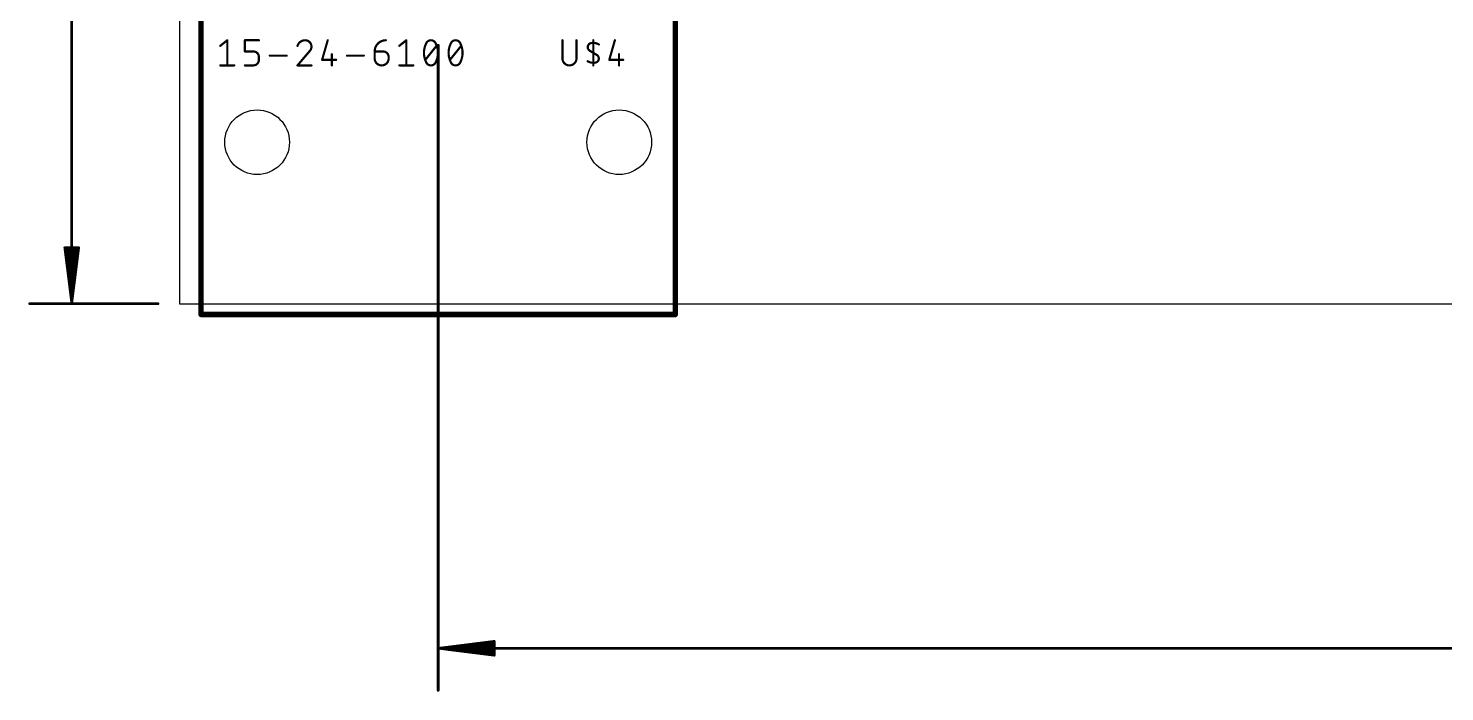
# Model space of a CAD drawing. Extents: x 10 to 200, y -18 to 73.
# Drawn here: x 10 to 75.7, y -18 to 12.8 of the extents above; entities that cross this region are included whole.
import ezdxf

# ---------------------------------------------------------------- set-up
doc = ezdxf.new("R2010")
doc.units = 0
for name, color, linetype in [('1', 12, 'CONTINUOUS'), ('20', 31, 'CONTINUOUS'), ('21', 253, 'CONTINUOUS'), ('25', 253, 'CONTINUOUS'), ('27', 253, 'CONTINUOUS')]:
    doc.layers.add(name, color=color, linetype=linetype)

msp = doc.modelspace()

# ---------------------------------------------------------------- linework, layer by layer
at = {"layer": '1', "const_width": 0.13}
for points in [[(12, 63.935), (12, 0.065)], [(29, 12), (29, -17.95)], [(12, 0.065), (11.6808, 2.6)], [(11.6808, 2.6), (12.3192, 2.6)], [(12, 0.065), (11.74, 2.6)], [(12, 0.065), (11.87, 2.6)], [(12.3192, 2.6), (12, 0.065)], [(12.13, 2.6), (12, 0.065)], [(12.26, 2.6), (12, 0.065)], [(16, 0), (10.05, 0)], [(29.065, -16), (31.6, -15.6808)], [(29.065, -16), (31.6, -15.74)], [(31.6, -15.6808), (31.6, -16.3192)], [(29.065, -16), (31.6, -15.87)], [(29.065, -16), (184.935, -16)], [(31.6, -16.3192), (29.065, -16)], [(31.6, -16.13), (29.065, -16)], [(31.6, -16.26), (29.065, -16)]]:
    msp.add_lwpolyline(points, dxfattribs=at)
at = {"layer": '1', "const_width": 0.065}
for points in [[(29.0325, 12, 1), (28.9675, 12)], [(11.713, 2.6041, 1), (11.6485, 2.5959)], [(11.6808, 2.6325, 1), (11.6808, 2.5675)], [(11.7723, 2.6033, 1), (11.7077, 2.5967)], [(11.9025, 2.6017, 1), (11.8375, 2.5983)], [(12.1625, 2.5983, 1), (12.0975, 2.6017)], [(12.2923, 2.5967, 1), (12.2277, 2.6033)], [(12.3515, 2.5959, 1), (12.287, 2.6041)], [(12.3192, 2.5675, 1), (12.3192, 2.6325)], [(10.05, 0.0325, 1), (10.05, -0.0325)], [(11.9678, 0.0691, 1), (12.0322, 0.0609)], [(11.9677, 0.0683, 1), (12.0323, 0.0617)], [(11.9675, 0.0633, 1), (12.0325, 0.0667)], [(11.9675, 0.0667, 1), (12.0325, 0.0633)], [(11.9675, 0.065, 1), (12.0325, 0.065)], [(11.9677, 0.0617, 1), (12.0323, 0.0683)], [(11.9678, 0.0609, 1), (12.0322, 0.0691)], [(16, -0.0325, 1), (16, 0.0325)], [(31.6325, -15.6808, 1), (31.5675, -15.6808)], [(31.6041, -15.713, 1), (31.5959, -15.6485)], [(31.6033, -15.7723, 1), (31.5967, -15.7077)], [(29.065, -15.9675, 1), (29.065, -16.0325)], [(29.0691, -15.9678, 1), (29.0609, -16.0322)], [(29.0633, -15.9675, 1), (29.0667, -16.0325)], [(29.0667, -15.9675, 1), (29.0633, -16.0325)], [(29.0683, -15.9677, 1), (29.0617, -16.0323)], [(29.0617, -15.9677, 1), (29.0683, -16.0323)], [(29.0609, -15.9678, 1), (29.0691, -16.0322)], [(31.5675, -16.3192, 1), (31.6325, -16.3192)], [(31.5959, -16.3515, 1), (31.6041, -16.287)], [(31.5967, -16.2923, 1), (31.6033, -16.2277)], [(31.6017, -15.9025, 1), (31.5983, -15.8375)], [(31.5983, -16.1625, 1), (31.6017, -16.0975)], [(28.9675, -17.95, 1), (29.0325, -17.95)]]:
    msp.add_lwpolyline(points, format="xyb", dxfattribs=at)
at = {"layer": '20'}
for p, q in [((17, 64), (17, 0)), ((17, 0), (197, 0))]:
    msp.add_line(p, q, dxfattribs=at)
for centre in [(20.6, 7.5), (37.4, 7.5)]:
    msp.add_circle(centre, 1.5, dxfattribs=at)
at = {"layer": '21', "const_width": 0.254}
for points in [[(18, -0.5), (18, 22.5)], [(40, 14.7), (40, -0.5)], [(40, -0.5), (18, -0.5)]]:
    msp.add_lwpolyline(points, dxfattribs=at)
at = {"layer": '21', "const_width": 0.127}
for points in [[(18, -0.4365, 1), (18, -0.5635)], [(17.9365, -0.5, 1), (18.0635, -0.5)], [(39.9365, -0.5, 1), (40.0635, -0.5)], [(40, -0.5635, 1), (40, -0.4365)]]:
    msp.add_lwpolyline(points, format="xyb", dxfattribs=at)
at = {"layer": '25', "const_width": 0.1016}
for points in [[(34.7658, 12.2342), (34.7658, 11.3904)], [(35.4149, 11.3904), (35.4149, 12.2342)], [(36.1953, 11.0658), (36.1953, 12.2342)], [(37.1971, 12.2342), (36.9375, 11.3254)], [(36.1953, 11.65), (36.033, 11.7474)], [(36.1953, 11.65), (36.3575, 11.5526)], [(36.9375, 11.3254), (37.5866, 11.3254)], [(37.3919, 11.5851), (37.3919, 11.0658)]]:
    msp.add_lwpolyline(points, dxfattribs=at)
at = {"layer": '25'}
for points, const_width in [([(34.7912, 12.2342, 1), (34.7404, 12.2342)], 0.0508), ([(35.4403, 12.2342, 1), (35.3895, 12.2342)], 0.0508), ([(36.0979, 12.1044, 0.6917), (36.033, 11.7474)], 0.1016), ([(36.0933, 12.1294, 1), (36.1024, 12.0794)], 0.0508), ([(36.4549, 12.0395, 0.1823), (36.0979, 12.1044)], 0.1016), ([(36.1024, 12.0794, 1), (36.0933, 12.1294)], 0.0508), ([(36.2207, 12.2342, 1), (36.1699, 12.2342)], 0.0508), ([(36.4418, 12.0177, 1), (36.468, 12.0612)], 0.0508), ([(37.2216, 12.2272, 1), (37.1727, 12.2412)], 0.0508), ([(34.7658, 11.3904, 1), (35.4149, 11.3904)], 0.1016), ([(34.7912, 11.3904, 1), (34.7404, 11.3904)], 0.0508), ([(34.7404, 11.3904, 1), (34.7912, 11.3904)], 0.0508), ([(35.4403, 11.3904, 1), (35.3895, 11.3904)], 0.0508), ([(35.3895, 11.3904, 1), (35.4403, 11.3904)], 0.0508), ([(35.9356, 11.2605, 0.1823), (36.2926, 11.1956)], 0.1016), ([(35.9487, 11.2823, 1), (35.9225, 11.2388)], 0.0508), ([(36.046, 11.7691, 1), (36.0199, 11.7256)], 0.0508), ([(36.0199, 11.7256, 1), (36.046, 11.7691)], 0.0508), ([(36.2083, 11.6718, 1), (36.1822, 11.6282)], 0.0508), ([(36.1822, 11.6282, 1), (36.2083, 11.6718)], 0.0508), ([(36.2926, 11.1956, 0.6917), (36.3575, 11.5526)], 0.1016), ([(36.2881, 11.2206, 1), (36.2972, 11.1706)], 0.0508), ([(36.2972, 11.1706, 1), (36.2881, 11.2206)], 0.0508), ([(36.3706, 11.5744, 1), (36.3445, 11.5309)], 0.0508), ([(36.3445, 11.5309, 1), (36.3706, 11.5744)], 0.0508), ([(36.9375, 11.3508, 1), (36.9375, 11.3)], 0.0508), ([(36.9131, 11.3324, 1), (36.9619, 11.3185)], 0.0508), ([(37.4173, 11.5851, 1), (37.3665, 11.5851)], 0.0508), ([(37.5866, 11.3, 1), (37.5866, 11.3508)], 0.0508), ([(36.1699, 11.0658, 1), (36.2207, 11.0658)], 0.0508), ([(37.3665, 11.0658, 1), (37.4173, 11.0658)], 0.0508)]:
    msp.add_lwpolyline(points, format="xyb", dxfattribs=dict(at, const_width=const_width))
at = {"layer": '27', "const_width": 0.1016}
for points in [[(18.8908, 11.9746), (19.2154, 12.2342)], [(19.2154, 12.2342), (19.2154, 11.0658)], [(20.0338, 11.7149), (20.0338, 12.2342)], [(20.0338, 12.2342), (20.6829, 12.2342)], [(23.8748, 12.2342), (23.6152, 11.3254)], [(27.1966, 11.9746), (27.5211, 12.2342)], [(27.5211, 12.2342), (27.5211, 11.0658)], [(28.4045, 11.3254), (28.9238, 11.9746)], [(29.5475, 11.3254), (30.0668, 11.9746)], [(20.4233, 11.7149), (20.0338, 11.7149)], [(20.6829, 11.3254), (20.6829, 11.4553)], [(21.1881, 11.5202), (21.967, 11.5202)], [(23.0239, 11.7149), (22.4722, 11.0658)], [(23.6152, 11.3254), (24.2643, 11.3254)], [(24.0696, 11.5851), (24.0696, 11.0658)], [(24.7695, 11.5202), (25.5484, 11.5202)], [(26.0536, 11.7149), (26.4431, 11.7149)], [(26.0536, 11.3904), (26.0536, 11.7149)], [(26.7027, 11.4553), (26.7027, 11.3904)], [(18.8908, 11.0658), (19.5399, 11.0658)], [(20.0338, 11.0658), (20.4233, 11.0658)], [(22.4722, 11.0658), (23.1213, 11.0658)], [(27.1966, 11.0658), (27.8457, 11.0658)]]:
    msp.add_lwpolyline(points, dxfattribs=at)
at = {"layer": '27'}
for points, const_width in [([(18.8749, 11.9944, 1), (18.9067, 11.9547)], 0.0508), ([(19.2408, 12.2342, 1), (19.19, 12.2342)], 0.0508), ([(19.2312, 12.2144, 1), (19.1995, 12.254)], 0.0508), ([(20.0592, 12.2342, 1), (20.0084, 12.2342)], 0.0508), ([(20.0338, 12.2596, 1), (20.0338, 12.2088)], 0.0508), ([(20.6829, 12.2088, 1), (20.6829, 12.2596)], 0.0508), ([(22.8292, 12.2342, 0.3252), (22.4722, 11.9746)], 0.1016), ([(22.448, 11.9824, 1), (22.4964, 11.9667)], 0.0508), ([(23.1213, 11.9421, 0.4142), (22.8292, 12.2342)], 0.1016), ([(22.8292, 12.2596, 1), (22.8292, 12.2088)], 0.0508), ([(22.8292, 12.2088, 1), (22.8292, 12.2596)], 0.0508), ([(23.0239, 11.7149, 0.2053), (23.1213, 11.9421)], 0.1016), ([(23.1467, 11.9421, 1), (23.0959, 11.9421)], 0.0508), ([(23.0959, 11.9421, 1), (23.1467, 11.9421)], 0.0508), ([(23.8993, 12.2272, 1), (23.8504, 12.2412)], 0.0508), ([(26.5729, 12.2342, 0.4142), (26.0536, 11.7149)], 0.1016), ([(26.5729, 12.2088, 1), (26.5729, 12.2596)], 0.0508), ([(27.1807, 11.9944, 1), (27.2125, 11.9547)], 0.0508), ([(27.5465, 12.2342, 1), (27.4957, 12.2342)], 0.0508), ([(27.537, 12.2144, 1), (27.5053, 12.254)], 0.0508), ([(28.4369, 12.0719, 0.1139), (28.3396, 11.65)], 0.1016), ([(28.6641, 12.2342, 0.3205), (28.4369, 12.0719)], 0.1016), ([(28.4129, 12.0802, 1), (28.461, 12.0637)], 0.0508), ([(28.4598, 12.0608, 1), (28.4141, 12.0831)], 0.0508), ([(28.8913, 12.0719, 0.3205), (28.6641, 12.2342)], 0.1016), ([(28.6641, 12.2596, 1), (28.6641, 12.2088)], 0.0508), ([(28.6641, 12.2088, 1), (28.6641, 12.2596)], 0.0508), ([(28.9142, 12.0831, 1), (28.8685, 12.0608)], 0.0508), ([(28.9887, 11.65, 0.1139), (28.8913, 12.0719)], 0.1016), ([(28.8673, 12.0637, 1), (28.9154, 12.0802)], 0.0508), ([(28.9436, 11.9587, 1), (28.9039, 11.9904)], 0.0508), ([(29.5799, 12.0719, 0.1139), (29.4826, 11.65)], 0.1016), ([(29.8071, 12.2342, 0.3205), (29.5799, 12.0719)], 0.1016), ([(29.5559, 12.0802, 1), (29.604, 12.0637)], 0.0508), ([(29.6028, 12.0608, 1), (29.5571, 12.0831)], 0.0508), ([(30.0343, 12.0719, 0.3205), (29.8071, 12.2342)], 0.1016), ([(29.8071, 12.2596, 1), (29.8071, 12.2088)], 0.0508), ([(29.8071, 12.2088, 1), (29.8071, 12.2596)], 0.0508), ([(30.0572, 12.0831, 1), (30.0115, 12.0608)], 0.0508), ([(30.1317, 11.65, 0.1139), (30.0343, 12.0719)], 0.1016), ([(30.0103, 12.0637, 1), (30.0583, 12.0802)], 0.0508), ([(30.0866, 11.9587, 1), (30.0469, 11.9904)], 0.0508), ([(20.0338, 11.7403, 1), (20.0338, 11.6895)], 0.0508), ([(20.0084, 11.7149, 1), (20.0592, 11.7149)], 0.0508), ([(20.6829, 11.4553, 0.4142), (20.4233, 11.7149)], 0.1016), ([(20.4233, 11.7403, 1), (20.4233, 11.6895)], 0.0508), ([(20.4233, 11.0658, 0.4142), (20.6829, 11.3254)], 0.1016), ([(20.4233, 11.6895, 1), (20.4233, 11.7403)], 0.0508), ([(20.7083, 11.4553, 1), (20.6575, 11.4553)], 0.0508), ([(20.6575, 11.4553, 1), (20.7083, 11.4553)], 0.0508), ([(20.7083, 11.3254, 1), (20.6575, 11.3254)], 0.0508), ([(20.6575, 11.3254, 1), (20.7083, 11.3254)], 0.0508), ([(21.1881, 11.5456, 1), (21.1881, 11.4948)], 0.0508), ([(21.967, 11.4948, 1), (21.967, 11.5456)], 0.0508), ([(23.0064, 11.7333, 1), (23.0415, 11.6965)], 0.0508), ([(23.0433, 11.6985, 1), (23.0046, 11.7314)], 0.0508), ([(23.6152, 11.3508, 1), (23.6152, 11.3)], 0.0508), ([(23.5908, 11.3324, 1), (23.6396, 11.3185)], 0.0508), ([(24.095, 11.5851, 1), (24.0442, 11.5851)], 0.0508), ([(24.2643, 11.3, 1), (24.2643, 11.3508)], 0.0508), ([(24.7695, 11.5456, 1), (24.7695, 11.4948)], 0.0508), ([(25.5484, 11.4948, 1), (25.5484, 11.5456)], 0.0508), ([(26.0536, 11.7403, 1), (26.0536, 11.6895)], 0.0508), ([(26.079, 11.7149, 1), (26.0282, 11.7149)], 0.0508), ([(26.0282, 11.7149, 1), (26.079, 11.7149)], 0.0508), ([(26.0536, 11.3904, 1), (26.7027, 11.3904)], 0.1016), ([(26.079, 11.3904, 1), (26.0282, 11.3904)], 0.0508), ([(26.0282, 11.3904, 1), (26.079, 11.3904)], 0.0508), ([(26.7027, 11.4553, 0.4142), (26.4431, 11.7149)], 0.1016), ([(26.4431, 11.7403, 1), (26.4431, 11.6895)], 0.0508), ([(26.4431, 11.6895, 1), (26.4431, 11.7403)], 0.0508), ([(26.7281, 11.4553, 1), (26.6773, 11.4553)], 0.0508), ([(26.6773, 11.4553, 1), (26.7281, 11.4553)], 0.0508), ([(26.7281, 11.3904, 1), (26.6773, 11.3904)], 0.0508), ([(26.6773, 11.3904, 1), (26.7281, 11.3904)], 0.0508), ([(28.3396, 11.65, 0.1139), (28.4369, 11.2281)], 0.1016), ([(28.365, 11.65, 1), (28.3142, 11.65)], 0.0508), ([(28.3142, 11.65, 1), (28.365, 11.65)], 0.0508), ([(28.3847, 11.3413, 1), (28.4243, 11.3096)], 0.0508), ([(28.4369, 11.2281, 0.3205), (28.6641, 11.0658)], 0.1016), ([(28.461, 11.2363, 1), (28.4129, 11.2198)], 0.0508), ([(28.4141, 11.2169, 1), (28.4598, 11.2392)], 0.0508), ([(28.6641, 11.0658, 0.3205), (28.8913, 11.2281)], 0.1016), ([(28.8913, 11.2281, 0.1139), (28.9887, 11.65)], 0.1016), ([(28.8685, 11.2392, 1), (28.9142, 11.2169)], 0.0508), ([(28.9153, 11.2198, 1), (28.8673, 11.2363)], 0.0508), ([(29.0141, 11.65, 1), (28.9633, 11.65)], 0.0508), ([(28.9633, 11.65, 1), (29.0141, 11.65)], 0.0508), ([(29.4826, 11.65, 0.1139), (29.5799, 11.2281)], 0.1016), ([(29.508, 11.65, 1), (29.4572, 11.65)], 0.0508), ([(29.4572, 11.65, 1), (29.508, 11.65)], 0.0508), ([(29.5277, 11.3413, 1), (29.5673, 11.3096)], 0.0508), ([(29.5799, 11.2281, 0.3205), (29.8071, 11.0658)], 0.1016), ([(29.604, 11.2363, 1), (29.5559, 11.2198)], 0.0508), ([(29.5571, 11.2169, 1), (29.6028, 11.2392)], 0.0508), ([(29.8071, 11.0658, 0.3205), (30.0343, 11.2281)], 0.1016), ([(30.0343, 11.2281, 0.1139), (30.1317, 11.65)], 0.1016), ([(30.0115, 11.2392, 1), (30.0572, 11.2169)], 0.0508), ([(30.0583, 11.2198, 1), (30.0103, 11.2363)], 0.0508), ([(30.1571, 11.65, 1), (30.1063, 11.65)], 0.0508), ([(30.1063, 11.65, 1), (30.1571, 11.65)], 0.0508), ([(18.8908, 11.0912, 1), (18.8908, 11.0404)], 0.0508), ([(19.19, 11.0658, 1), (19.2408, 11.0658)], 0.0508), ([(19.5399, 11.0404, 1), (19.5399, 11.0912)], 0.0508), ([(20.0338, 11.0912, 1), (20.0338, 11.0404)], 0.0508), ([(20.4233, 11.0912, 1), (20.4233, 11.0404)], 0.0508), ([(20.4233, 11.0404, 1), (20.4233, 11.0912)], 0.0508), ([(22.4528, 11.0823, 1), (22.4915, 11.0493)], 0.0508), ([(22.4722, 11.0912, 1), (22.4722, 11.0404)], 0.0508), ([(23.1213, 11.0404, 1), (23.1213, 11.0912)], 0.0508), ([(24.0442, 11.0658, 1), (24.095, 11.0658)], 0.0508), ([(27.1966, 11.0912, 1), (27.1966, 11.0404)], 0.0508), ([(27.4957, 11.0658, 1), (27.5465, 11.0658)], 0.0508), ([(27.8457, 11.0404, 1), (27.8457, 11.0912)], 0.0508), ([(28.6641, 11.0912, 1), (28.6641, 11.0404)], 0.0508), ([(28.6641, 11.0404, 1), (28.6641, 11.0912)], 0.0508), ([(29.8071, 11.0912, 1), (29.8071, 11.0404)], 0.0508), ([(29.8071, 11.0404, 1), (29.8071, 11.0912)], 0.0508)]:
    msp.add_lwpolyline(points, format="xyb", dxfattribs=dict(at, const_width=const_width))

doc.saveas('drawing.dxf')
